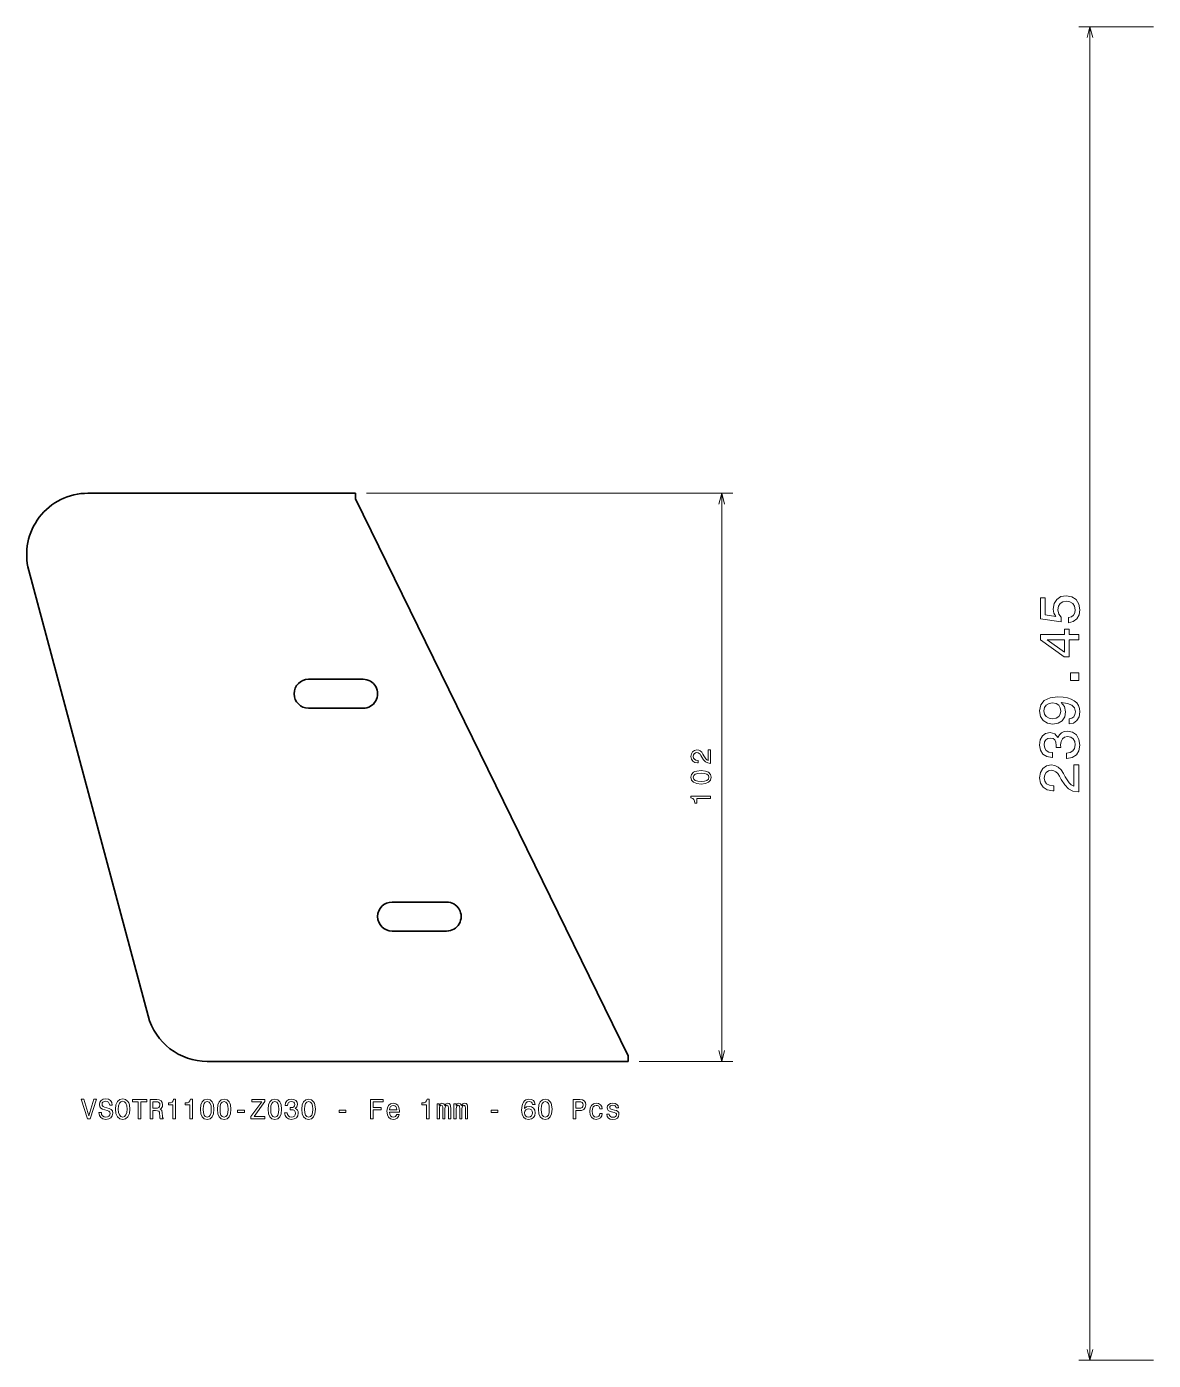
# Model space of a CAD drawing. Extents: x 115 to 519, y -37 to 230.
# Drawn here: x 114.7 to 317.1, y -9.1 to 230.4 of the extents above; entities that cross this region are included whole.
import ezdxf

# ---------------------------------------------------------------- set-up
doc = ezdxf.new("R2010")
doc.units = 0

msp = doc.modelspace()

# ---------------------------------------------------------------- linework, layer by layer
at = {"color": 7, "lineweight": 13, "ltscale": 0.334745}
for p, q in [((317.088257, 230.382645), (303.698456, 230.382645)), ((317.088257, -9.070087), (303.698456, -9.070087))]:
    msp.add_line(p, q, dxfattribs=at)
at = {"color": 7, "lineweight": 13}
for p, q in [((305.698456, -9.070087), (305.698456, 230.382645)), ((175.785263, 146.611252), (241.573608, 146.611252)), ((239.573608, 44.611069), (239.573608, 146.611252))]:
    msp.add_line(p, q, dxfattribs=at)
at = {"color": 7, "lineweight": 35}
for p, q in [((173.785263, 146.611252), (125.736229, 146.611252)), ((222.766891, 45.611069), (173.785263, 145.611252)), ((136.547028, 52.764061), (115.111046, 132.764236)), ((222.766891, 44.611069), (147.172211, 44.611069))]:
    msp.add_line(p, q, dxfattribs=at)
at = {"color": 7, "lineweight": 35, "ltscale": 0.025}
for p, q in [((173.785263, 145.611252), (173.785263, 146.611252)), ((222.766891, 44.611069), (222.766891, 45.611069))]:
    msp.add_line(p, q, dxfattribs=at)
at = {"color": 7, "lineweight": 35, "ltscale": 0.245}
for p, q in [((165.366898, 113.211159), (175.166885, 113.211159)), ((175.166885, 108.011154), (165.366898, 108.011154)), ((180.366898, 73.211159), (190.166885, 73.211159)), ((190.166885, 68.011162), (180.366898, 68.011162))]:
    msp.add_line(p, q, dxfattribs=at)
at = {"color": 7, "lineweight": 13, "ltscale": 0.420168}
msp.add_line((224.766891, 44.611069), (241.573608, 44.611069), dxfattribs=at)
at = {"color": 7, "lineweight": 13}
for points in [[(306.216095, 228.45079), (305.698456, 230.382645), (305.180817, 228.45079)], [(240.091248, 144.679398), (239.573608, 146.611252), (239.055969, 144.679398)], [(239.055969, 46.542919), (239.573608, 44.611069), (240.091248, 46.542919)], [(305.180817, -7.138237), (305.698456, -9.070087), (306.216095, -7.138237)]]:
    msp.add_lwpolyline(points, dxfattribs=at)
for points in [[(301.872803, 123.334946), (302.69989, 123.556839), (303.345428, 124.051071), (303.748901, 124.777298), (303.900208, 125.705261), (303.718628, 126.723984), (303.224396, 127.520813), (302.437653, 128.025146), (301.429016, 128.216782), (300.490967, 128.045319), (299.754669, 127.561157), (299.280579, 126.804688), (299.109131, 125.826294), (299.230164, 125.069809), (299.563019, 124.484802), (297.676849, 124.767212), (297.676849, 127.833496), (296.849762, 127.833496), (296.849762, 124.091431), (300.561584, 123.536667), (300.561584, 124.343582), (300.087524, 124.928604), (299.916046, 125.675003), (300.026978, 126.320526), (300.349762, 126.814774), (300.843994, 127.127441), (301.479431, 127.238403), (302.114899, 127.127441), (302.609131, 126.804688), (302.921814, 126.31044), (303.032776, 125.675003), (302.962158, 125.140411), (302.730164, 124.726868), (302.367065, 124.424271), (301.872803, 124.27298)], [(303.698456, 120.319092), (303.698456, 121.226868), (301.963593, 121.226868), (301.963593, 122.225433), (301.156677, 122.225433), (301.156677, 121.226868), (296.849762, 121.226868), (296.849762, 120.309006), (301.075989, 117.242722), (301.963593, 117.242722), (301.963593, 120.319092)], [(301.156677, 118.089981), (298.019775, 120.319092), (301.156677, 120.319092)], [(303.698456, 112.996323), (303.698456, 114.38826), (302.195587, 114.38826), (302.195587, 112.996323)], [(301.963593, 105.199493), (302.760437, 105.3508), (303.375702, 105.784515), (303.758972, 106.470398), (303.900208, 107.378174), (303.82959, 107.973267), (303.648041, 108.507858), (303.335358, 108.961746), (302.891541, 109.345032), (302.336792, 109.647629), (301.650909, 109.869522), (300.864166, 110.000656), (299.95639, 110.051086), (298.53418, 109.879608), (297.4953, 109.385376), (296.869934, 108.598633), (296.648041, 107.519379), (296.82959, 106.530914), (297.313721, 105.784515), (298.06012, 105.300369), (298.998169, 105.138977), (299.966492, 105.300369), (300.702789, 105.774429), (301.166748, 106.480484), (301.318054, 107.378174), (301.126404, 108.326294), (300.541412, 109.042435), (301.661011, 108.881058), (302.457825, 108.558289), (302.931885, 108.064056), (303.083191, 107.38826), (303.012573, 106.86377), (302.79068, 106.480484), (302.437653, 106.228317), (301.963593, 106.127457)], [(298.988098, 106.117371), (298.362732, 106.218231), (297.8685, 106.500656), (297.555817, 106.944458), (297.444855, 107.519379), (297.555817, 108.114487), (297.8685, 108.568375), (298.352661, 108.8508), (298.977997, 108.961746), (299.613464, 108.8508), (300.087524, 108.568375), (300.380005, 108.104401), (300.480896, 107.48912), (300.380005, 106.934372), (300.087524, 106.500656), (299.623535, 106.218231)], [(301.499634, 99.006424), (301.570221, 99.006424), (302.538513, 99.167801), (303.26474, 99.641861), (303.728729, 100.38826), (303.900208, 101.37674), (303.728729, 102.42572), (303.284912, 103.212463), (302.578857, 103.716797), (301.671082, 103.898346), (301.075989, 103.817657), (300.591827, 103.595749), (300.218628, 103.232635), (299.946289, 102.748489), (299.401642, 103.404114), (298.53418, 103.636093), (297.747437, 103.484802), (297.152344, 103.051086), (296.779144, 102.345032), (296.648041, 101.37674), (296.809418, 100.468948), (297.253235, 99.77298), (297.959259, 99.319092), (298.897308, 99.167801), (298.967926, 99.167801), (298.967926, 100.065491), (298.322388, 100.146179), (297.858398, 100.408432), (297.575989, 100.832062), (297.475128, 101.42717), (297.555817, 101.95166), (297.767639, 102.334946), (298.110565, 102.56694), (298.574554, 102.657715), (299.068787, 102.56694), (299.401642, 102.32486), (299.603363, 101.90123), (299.663879, 101.326294), (299.653809, 100.932922), (300.450623, 100.932922), (300.43045, 101.42717), (300.52124, 102.062607), (300.763306, 102.536682), (301.156677, 102.819092), (301.671082, 102.919968), (302.256104, 102.809006), (302.689819, 102.51651), (302.962158, 102.052521), (303.052917, 101.437256), (302.952057, 100.801804), (302.649475, 100.33783), (302.165314, 100.045319), (301.499634, 99.934372)], [(237.573608, 98.116638), (237.573608, 100.522255), (237.139893, 100.522255), (237.139893, 98.620956), (236.902863, 98.726868), (236.706177, 98.908417), (236.348114, 99.468216), (236.196808, 99.76577), (235.97995, 100.098618), (235.727783, 100.335655), (235.430237, 100.471817), (235.092346, 100.522255), (234.668716, 100.436523), (234.335861, 100.199486), (234.124054, 99.83638), (234.048401, 99.367355), (234.134125, 98.883209), (234.371155, 98.515045), (234.749405, 98.278015), (235.248688, 98.197327), (235.31929, 98.197327), (235.31929, 98.656265), (235.278946, 98.656265), (234.936005, 98.701645), (234.683838, 98.837814), (234.522461, 99.054672), (234.46698, 99.34214), (234.517426, 99.634644), (234.643494, 99.851501), (234.840179, 99.992714), (235.087296, 100.043152), (235.31929, 100.007843), (235.515976, 99.912018), (235.687439, 99.750641), (235.838745, 99.528732), (236.000122, 99.231186), (236.312805, 98.736954), (236.64566, 98.388969), (237.049118, 98.182198), (237.558487, 98.116638)], [(235.863953, 94.395737), (236.655746, 94.47139), (237.220581, 94.70842), (237.563522, 95.086662), (237.674469, 95.61116), (237.563522, 96.130615), (237.220581, 96.50885), (236.655746, 96.740845), (235.863953, 96.821533), (235.077209, 96.740845), (234.764526, 96.64502), (234.507324, 96.50885), (234.164398, 96.130615), (234.048401, 95.61116), (234.164398, 95.086662), (234.512375, 94.70842), (235.077209, 94.47139)], [(235.863953, 94.87989), (235.253723, 94.920242), (234.814972, 95.046318), (234.55777, 95.273262), (234.46698, 95.61116), (234.55777, 95.944016), (234.814972, 96.170959), (235.253723, 96.297043), (235.863953, 96.337387), (236.479233, 96.297043), (236.917999, 96.170959), (237.175201, 95.944016), (237.260925, 95.61116), (237.175201, 95.273262), (236.917999, 95.046318), (236.479233, 94.920242)], [(303.698456, 93.01506), (303.698456, 97.826309), (302.831024, 97.826309), (302.831024, 94.023712), (302.356964, 94.235519), (301.963593, 94.598633), (301.247437, 95.718231), (300.944855, 96.313339), (300.511139, 96.979034), (300.006836, 97.45311), (299.411713, 97.725433), (298.735931, 97.826309), (297.888672, 97.654831), (297.222961, 97.180771), (296.799316, 96.454544), (296.648041, 95.51651), (296.819519, 94.548203), (297.293579, 93.81189), (298.050049, 93.33783), (299.048615, 93.176453), (299.189819, 93.176453), (299.189819, 94.094315), (299.109131, 94.094315), (298.423248, 94.185089), (297.918915, 94.457428), (297.596161, 94.891144), (297.485199, 95.466072), (297.58606, 96.051086), (297.838226, 96.484802), (298.231598, 96.767227), (298.72583, 96.868088), (299.189819, 96.797485), (299.583191, 96.605835), (299.926147, 96.283081), (300.228729, 95.839272), (300.551483, 95.244171), (301.176849, 94.255699), (301.84256, 93.559738), (302.649475, 93.146187), (303.668213, 93.01506)], [(237.573608, 91.784363), (237.573608, 92.243286), (234.048401, 92.243286), (234.048401, 91.900352), (234.356033, 91.80957), (234.562805, 91.628021), (234.683838, 91.350639), (234.724182, 90.967354), (235.08226, 90.967354), (235.08226, 91.784363)], [(126.786705, 37.794209), (125.909187, 34.81366), (125.006447, 37.794209), (124.527344, 37.794209), (125.657028, 34.289165), (126.161346, 34.289165), (127.265816, 37.794209)], [(128.148376, 35.444065), (127.689445, 35.444065), (127.790314, 34.909481), (128.042465, 34.516109), (128.430801, 34.279079), (128.955292, 34.193344), (129.474747, 34.274036), (129.863083, 34.495937), (130.110199, 34.843922), (130.200974, 35.302853), (130.12532, 35.7164), (129.913513, 35.983688), (129.570572, 36.160202), (129.111633, 36.291328), (128.718262, 36.38715), (128.46106, 36.4981), (128.314804, 36.659481), (128.269409, 36.911644), (128.314804, 37.138588), (128.445923, 37.310059), (128.647659, 37.426052), (128.925034, 37.4664), (129.207458, 37.415966), (129.429352, 37.2798), (129.575607, 37.052853), (129.646225, 36.745216), (130.105148, 36.745216), (130.105148, 36.755302), (130.02446, 37.229366), (129.78743, 37.582394), (129.41423, 37.804295), (128.909912, 37.879944), (128.456009, 37.804295), (128.102997, 37.59248), (127.876045, 37.264671), (127.795357, 36.841038), (127.860916, 36.462795), (128.052551, 36.205593), (128.355148, 36.034122), (128.768692, 35.903), (129.1772, 35.787003), (129.484833, 35.676052), (129.671432, 35.514671), (129.737, 35.252422), (129.676483, 34.98513), (129.520142, 34.783401), (129.283112, 34.657322), (128.975464, 34.616974), (128.632523, 34.672451), (128.370285, 34.833836), (128.203857, 35.096081)], [(130.68512, 36.039165), (130.775894, 35.252422), (131.038147, 34.672451), (131.446655, 34.314381), (131.981232, 34.193344), (132.510773, 34.314381), (132.924316, 34.672451), (133.181519, 35.252422), (133.277344, 36.039165), (133.181519, 36.820866), (133.070572, 37.138588), (132.924316, 37.400837), (132.510773, 37.758907), (132.258606, 37.849686), (131.981232, 37.884987), (131.441605, 37.758907), (131.033112, 37.40588), (130.775894, 36.825909)], [(131.169266, 36.039165), (131.224747, 36.649395), (131.391174, 37.098244), (131.648376, 37.370579), (131.981232, 37.4664), (132.309036, 37.370579), (132.566254, 37.093201), (132.732666, 36.644352), (132.793198, 36.039165), (132.732666, 35.428936), (132.566254, 34.980087), (132.309036, 34.707752), (131.981232, 34.616974), (131.648376, 34.707752), (131.391174, 34.980087), (131.224747, 35.423893)], [(134.785263, 34.289165), (135.249237, 34.289165), (135.249237, 37.365536), (136.308319, 37.365536), (136.308319, 37.789165), (133.721146, 37.789165), (133.721146, 37.365536), (134.785263, 37.365536)], [(136.928635, 34.289165), (137.397659, 34.289165), (137.397659, 35.76683), (137.87677, 35.76683), (138.229797, 35.751701), (138.451691, 35.681095), (138.572723, 35.514671), (138.623169, 35.217121), (138.648376, 34.763229), (138.678635, 34.465679), (138.739151, 34.289165), (139.268692, 34.289165), (139.268692, 34.384987), (139.15271, 34.526196), (139.11235, 34.788445), (139.077057, 35.353287), (138.991318, 35.771873), (138.87532, 35.903), (138.693771, 35.998821), (138.895493, 36.124901), (139.036713, 36.301414), (139.127487, 36.523315), (139.157745, 36.790607), (139.087143, 37.214237), (138.885406, 37.53196), (138.552551, 37.723602), (138.098663, 37.789165), (136.928635, 37.789165)], [(137.967545, 37.360493), (138.275177, 37.330231), (138.492035, 37.234409), (138.628204, 37.057899), (138.673599, 36.780521), (138.623169, 36.488014), (138.487, 36.311501), (138.255005, 36.220722), (137.937286, 36.195507), (137.397659, 36.195507), (137.397659, 37.360493)], [(140.99852, 34.289165), (141.457458, 34.289165), (141.457458, 37.814381), (141.114517, 37.814381), (141.023743, 37.506744), (140.842178, 37.299973), (140.564804, 37.178936), (140.181519, 37.138588), (140.181519, 36.780521), (140.99852, 36.780521)], [(144.034546, 34.289165), (144.493484, 34.289165), (144.493484, 37.814381), (144.150543, 37.814381), (144.059769, 37.506744), (143.878204, 37.299973), (143.60083, 37.178936), (143.217545, 37.138588), (143.217545, 36.780521), (144.034546, 36.780521)], [(145.945923, 35.998821), (146.021576, 35.207031), (146.258606, 34.642193), (146.636856, 34.299252), (147.161346, 34.188301), (147.680801, 34.299252), (148.059052, 34.642193), (148.291031, 35.207031), (148.371719, 35.998821), (148.291031, 36.785564), (148.195206, 37.098244), (148.059052, 37.35545), (147.680801, 37.698387), (147.161346, 37.814381), (146.636856, 37.698387), (146.258606, 37.350403), (146.021576, 36.785564)], [(146.430084, 35.998821), (146.470428, 36.609051), (146.596512, 37.04781), (146.823456, 37.305016), (147.161346, 37.395794), (147.494202, 37.305016), (147.721146, 37.04781), (147.847229, 36.609051), (147.887573, 35.998821), (147.847229, 35.383545), (147.721146, 34.944786), (147.494202, 34.68758), (147.161346, 34.601845), (146.823456, 34.68758), (146.596512, 34.944786), (146.470428, 35.383545)], [(148.981949, 35.998821), (149.057602, 35.207031), (149.294632, 34.642193), (149.672882, 34.299252), (150.197372, 34.188301), (150.716827, 34.299252), (151.095062, 34.642193), (151.327057, 35.207031), (151.407745, 35.998821), (151.327057, 36.785564), (151.231232, 37.098244), (151.095062, 37.35545), (150.716827, 37.698387), (150.197372, 37.814381), (149.672882, 37.698387), (149.294632, 37.350403), (149.057602, 36.785564)], [(149.466095, 35.998821), (149.506454, 36.609051), (149.632538, 37.04781), (149.859467, 37.305016), (150.197372, 37.395794), (150.530228, 37.305016), (150.757172, 37.04781), (150.883255, 36.609051), (150.923599, 35.998821), (150.883255, 35.383545), (150.757172, 34.944786), (150.530228, 34.68758), (150.197372, 34.601845), (149.859467, 34.68758), (149.632538, 34.944786), (149.506454, 35.383545)], [(155.013657, 34.289165), (157.525177, 34.289165), (157.525177, 34.712795), (155.568405, 34.712795), (157.525177, 37.390751), (157.525177, 37.789165), (155.149811, 37.789165), (155.149811, 37.365536), (157.000687, 37.365536), (155.013657, 34.692623)], [(158.090027, 35.998821), (158.165665, 35.207031), (158.402695, 34.642193), (158.780945, 34.299252), (159.305435, 34.188301), (159.82489, 34.299252), (160.203125, 34.642193), (160.43512, 35.207031), (160.515808, 35.998821), (160.43512, 36.785564), (160.339294, 37.098244), (160.203125, 37.35545), (159.82489, 37.698387), (159.305435, 37.814381), (158.780945, 37.698387), (158.402695, 37.350403), (158.165665, 36.785564)], [(158.574173, 35.998821), (158.614517, 36.609051), (158.740601, 37.04781), (158.967545, 37.305016), (159.305435, 37.395794), (159.63829, 37.305016), (159.865234, 37.04781), (159.991318, 36.609051), (160.031662, 35.998821), (159.991318, 35.383545), (159.865234, 34.944786), (159.63829, 34.68758), (159.305435, 34.601845), (158.967545, 34.68758), (158.740601, 34.944786), (158.614517, 35.383545)], [(161.070572, 35.388588), (161.070572, 35.353287), (161.15126, 34.869137), (161.38829, 34.506023), (161.76149, 34.274036), (162.255722, 34.188301), (162.780212, 34.274036), (163.173584, 34.495937), (163.425751, 34.848965), (163.516541, 35.302853), (163.476181, 35.600403), (163.365234, 35.84248), (163.183685, 36.029079), (162.941605, 36.165245), (163.269409, 36.43758), (163.385406, 36.8713), (163.309753, 37.264671), (163.092896, 37.562222), (162.739868, 37.748821), (162.255722, 37.814381), (161.801834, 37.733688), (161.453857, 37.511787), (161.226898, 37.15876), (161.15126, 36.689743), (161.15126, 36.654438), (161.600098, 36.654438), (161.640442, 36.977207), (161.771576, 37.209194), (161.983398, 37.350403), (162.280945, 37.400837), (162.543182, 37.360493), (162.734833, 37.254585), (162.85083, 37.083115), (162.89621, 36.851124), (162.85083, 36.604008), (162.729797, 36.43758), (162.517975, 36.336716), (162.230499, 36.306458), (162.033813, 36.311501), (162.033813, 35.913086), (162.280945, 35.923172), (162.598663, 35.877781), (162.835693, 35.756744), (162.976898, 35.560059), (163.027344, 35.302853), (162.971863, 35.010345), (162.825607, 34.793488), (162.593628, 34.657322), (162.28598, 34.611931), (161.968262, 34.662365), (161.736267, 34.81366), (161.590027, 35.055737), (161.534546, 35.388588)], [(164.162064, 35.998821), (164.237717, 35.207031), (164.474747, 34.642193), (164.852982, 34.299252), (165.377487, 34.188301), (165.896942, 34.299252), (166.275177, 34.642193), (166.507172, 35.207031), (166.58786, 35.998821), (166.507172, 36.785564), (166.411346, 37.098244), (166.275177, 37.35545), (165.896942, 37.698387), (165.377487, 37.814381), (164.852982, 37.698387), (164.474747, 37.350403), (164.237717, 36.785564)], [(164.64621, 35.998821), (164.686554, 36.609051), (164.812637, 37.04781), (165.039581, 37.305016), (165.377487, 37.395794), (165.710327, 37.305016), (165.937286, 37.04781), (166.063354, 36.609051), (166.103699, 35.998821), (166.063354, 35.383545), (165.937286, 34.944786), (165.710327, 34.68758), (165.377487, 34.601845), (165.039581, 34.68758), (164.812637, 34.944786), (164.686554, 35.383545)], [(176.487701, 34.289165), (176.956726, 34.289165), (176.956726, 35.897957), (178.429352, 35.897957), (178.429352, 36.316544), (176.956726, 36.316544), (176.956726, 37.365536), (178.767242, 37.365536), (178.767242, 37.789165), (176.487701, 37.789165)], [(179.901978, 35.514671), (181.677185, 35.514671), (181.682236, 35.721443), (181.601532, 36.301414), (181.379639, 36.73513), (181.026611, 36.997379), (180.557587, 37.093201), (180.098663, 36.992336), (179.745636, 36.709915), (179.518692, 36.25098), (179.437988, 35.645794), (179.513641, 35.025478), (179.740585, 34.571587), (180.088577, 34.289165), (180.542465, 34.193344), (180.935837, 34.258907), (181.258606, 34.430374), (181.495636, 34.702709), (181.631805, 35.065823), (181.193039, 35.065823), (181.102264, 34.864094), (180.97113, 34.712795), (180.597931, 34.591759), (180.310471, 34.647236), (180.093613, 34.823746), (179.952408, 35.11121), (179.901978, 35.499538)], [(179.901978, 35.887867), (179.957443, 36.235851), (180.093613, 36.493057), (180.300385, 36.649395), (180.572723, 36.704872), (180.840012, 36.649395), (181.046783, 36.493057), (181.172867, 36.235851), (181.218262, 35.887867)], [(186.538864, 34.289165), (186.997787, 34.289165), (186.997787, 37.814381), (186.654846, 37.814381), (186.564072, 37.506744), (186.382523, 37.299973), (186.105133, 37.178936), (185.721863, 37.138588), (185.721863, 36.780521), (186.538864, 36.780521)], [(188.44519, 34.289165), (188.853699, 34.289165), (188.853699, 36.099686), (188.878906, 36.372017), (188.954559, 36.568703), (189.070557, 36.6847), (189.221863, 36.730087), (189.342896, 36.689743), (189.423584, 36.588879), (189.463928, 36.417408), (189.479065, 36.190464), (189.479065, 34.289165), (189.862335, 34.289165), (189.862335, 36.099686), (189.887558, 36.366974), (189.963211, 36.56366), (190.084244, 36.6847), (190.235535, 36.730087), (190.356583, 36.689743), (190.437271, 36.588879), (190.487701, 36.190464), (190.487701, 34.289165), (190.89621, 34.289165), (190.89621, 36.160202), (190.871002, 36.548531), (190.790298, 36.846081), (190.628906, 37.027637), (190.366669, 37.093201), (190.059021, 36.992336), (189.821991, 36.699829), (189.635406, 36.987293), (189.322723, 37.093201), (189.035248, 36.992336), (188.838562, 36.709915), (188.838562, 36.997379), (188.44519, 36.997379)], [(191.481232, 34.289165), (191.889725, 34.289165), (191.889725, 36.099686), (191.914948, 36.372017), (191.990585, 36.568703), (192.106583, 36.6847), (192.257874, 36.730087), (192.378906, 36.689743), (192.45961, 36.588879), (192.499954, 36.417408), (192.515076, 36.190464), (192.515076, 34.289165), (192.898376, 34.289165), (192.898376, 36.099686), (192.923584, 36.366974), (192.999237, 36.56366), (193.12027, 36.6847), (193.271576, 36.730087), (193.392609, 36.689743), (193.473297, 36.588879), (193.523727, 36.190464), (193.523727, 34.289165), (193.93222, 34.289165), (193.93222, 36.160202), (193.907013, 36.548531), (193.826324, 36.846081), (193.664948, 37.027637), (193.402679, 37.093201), (193.095062, 36.992336), (192.858032, 36.699829), (192.671417, 36.987293), (192.358734, 37.093201), (192.071289, 36.992336), (191.874603, 36.709915), (191.874603, 36.997379), (191.481232, 36.997379)], [(206.056152, 36.846081), (205.960342, 37.254585), (205.738434, 37.557178), (205.395508, 37.748821), (204.951691, 37.814381), (204.654144, 37.779079), (204.396942, 37.683258), (204.169983, 37.526917), (203.978348, 37.305016), (203.827057, 37.027637), (203.716095, 36.689743), (203.645508, 36.291328), (203.625336, 35.84248), (203.706024, 35.126343), (203.953125, 34.606888), (204.351547, 34.294209), (204.89621, 34.188301), (205.385406, 34.279079), (205.758606, 34.516109), (206.000687, 34.889309), (206.086426, 35.363373), (206.000687, 35.84248), (205.768707, 36.210636), (205.410629, 36.442623), (204.966827, 36.523315), (204.487717, 36.422451), (204.129639, 36.134987), (204.205292, 36.689743), (204.366669, 37.088158), (204.6138, 37.325188), (204.956726, 37.40588), (205.208893, 37.365536), (205.400543, 37.259628), (205.526611, 37.083115), (205.592194, 36.846081)], [(205.597229, 35.35833), (205.541748, 35.040607), (205.400543, 34.798531), (205.173584, 34.63715), (204.891174, 34.586716), (204.593628, 34.63715), (204.366669, 34.793488), (204.220428, 35.035564), (204.175034, 35.353287), (204.225464, 35.665966), (204.366669, 35.903), (204.598663, 36.054295), (204.911346, 36.109772), (205.183685, 36.054295), (205.400543, 35.908043), (205.541748, 35.671009)], [(206.666397, 35.998821), (206.742035, 35.207031), (206.979065, 34.642193), (207.357315, 34.299252), (207.881805, 34.188301), (208.40126, 34.299252), (208.77951, 34.642193), (209.011505, 35.207031), (209.092194, 35.998821), (209.011505, 36.785564), (208.91568, 37.098244), (208.77951, 37.35545), (208.40126, 37.698387), (207.881805, 37.814381), (207.357315, 37.698387), (206.979065, 37.350403), (206.742035, 36.785564)], [(207.150543, 35.998821), (207.190887, 36.609051), (207.316971, 37.04781), (207.543915, 37.305016), (207.881805, 37.395794), (208.214661, 37.305016), (208.44162, 37.04781), (208.567688, 36.609051), (208.608032, 35.998821), (208.567688, 35.383545), (208.44162, 34.944786), (208.214661, 34.68758), (207.881805, 34.601845), (207.543915, 34.68758), (207.316971, 34.944786), (207.190887, 35.383545)], [(212.88974, 34.289165), (213.353729, 34.289165), (213.353729, 35.76683), (213.868134, 35.76683), (214.387573, 35.792046), (214.801117, 35.968559), (215.06842, 36.311501), (215.159195, 36.780521), (215.088593, 37.214237), (214.886871, 37.53196), (214.554016, 37.723602), (214.100128, 37.789165), (212.88974, 37.789165)], [(213.97403, 37.360493), (214.276627, 37.330231), (214.498535, 37.234409), (214.629654, 37.057899), (214.675049, 36.780521), (214.624603, 36.488014), (214.488449, 36.311501), (214.256454, 36.220722), (213.938736, 36.195507), (213.353729, 36.195507), (213.353729, 37.360493)], [(217.670715, 36.099686), (218.109497, 36.099686), (218.018707, 36.503143), (217.801849, 36.820866), (217.463959, 37.017551), (217.025192, 37.093201), (216.541046, 36.992336), (216.172882, 36.709915), (215.940887, 36.25098), (215.860199, 35.635708), (215.935852, 35.025478), (216.162811, 34.571587), (216.520874, 34.289165), (217.010071, 34.193344), (217.443787, 34.268993), (217.781677, 34.480808), (218.013672, 34.81366), (218.114532, 35.257465), (217.690887, 35.257465), (217.61525, 34.975044), (217.47403, 34.763229), (217.272308, 34.632107), (217.025192, 34.591759), (216.71756, 34.657322), (216.495651, 34.859051), (216.359497, 35.186859), (216.314087, 35.650837), (216.359497, 36.104729), (216.500702, 36.432537), (216.727631, 36.634266), (217.025192, 36.704872), (217.287445, 36.659481), (217.484131, 36.543488), (217.61525, 36.351845)], [(220.308334, 35.867695), (219.879669, 35.968559), (219.561935, 36.084553), (219.456024, 36.321587), (219.486298, 36.488014), (219.592194, 36.609051), (219.763672, 36.6847), (220.010788, 36.714958), (220.247818, 36.6847), (220.434418, 36.593922), (220.55545, 36.457752), (220.605896, 36.276196), (221.039612, 36.276196), (221.039612, 36.286285), (220.963959, 36.614094), (220.757187, 36.8713), (220.434418, 37.032681), (220.010788, 37.093201), (219.582123, 37.032681), (219.26944, 36.866257), (219.072754, 36.619137), (219.012238, 36.306458), (219.057617, 36.003864), (219.198822, 35.792046), (219.430817, 35.640751), (219.768707, 35.534843), (220.262939, 35.413807), (220.565552, 35.287724), (220.64624, 35.186859), (220.676483, 35.035564), (220.631104, 34.848965), (220.510071, 34.707752), (220.313385, 34.616974), (220.051132, 34.586716), (219.773758, 34.616974), (219.572021, 34.722881), (219.435852, 34.894352), (219.380371, 35.131386), (218.951706, 35.131386), (219.022308, 34.727928), (219.229095, 34.435421), (219.556885, 34.258907), (220.010788, 34.193344), (220.484848, 34.258907), (220.832825, 34.435421), (221.044647, 34.717838), (221.1203, 35.085995), (221.064819, 35.403717), (220.908478, 35.620579), (220.651276, 35.761787)], [(152.623169, 35.444065), (153.843628, 35.444065), (153.843628, 35.84248), (152.623169, 35.84248)], [(170.839294, 35.444065), (172.059753, 35.444065), (172.059753, 35.84248), (170.839294, 35.84248)], [(198.163513, 35.444065), (199.383972, 35.444065), (199.383972, 35.84248), (198.163513, 35.84248)]]:
    msp.add_lwpolyline(points, close=True, dxfattribs=at)
at = {"color": 7, "lineweight": 35}
for centre, radius, start, end in [((125.736229, 135.611252), 11, 90.000003, 195.000006), ((165.366898, 110.61116), 2.6, 90.000003, 269.999997), ((175.166885, 110.61116), 2.6, 269.999997, 90.000003), ((180.366898, 70.61116), 2.6, 90.000003, 269.999997), ((190.166885, 70.61116), 2.6, 269.999997, 90.000003), ((147.172211, 55.611069), 11, 195.000006, 269.999997)]:
    msp.add_arc(centre, radius, start, end, dxfattribs=at)

doc.saveas('drawing.dxf')
